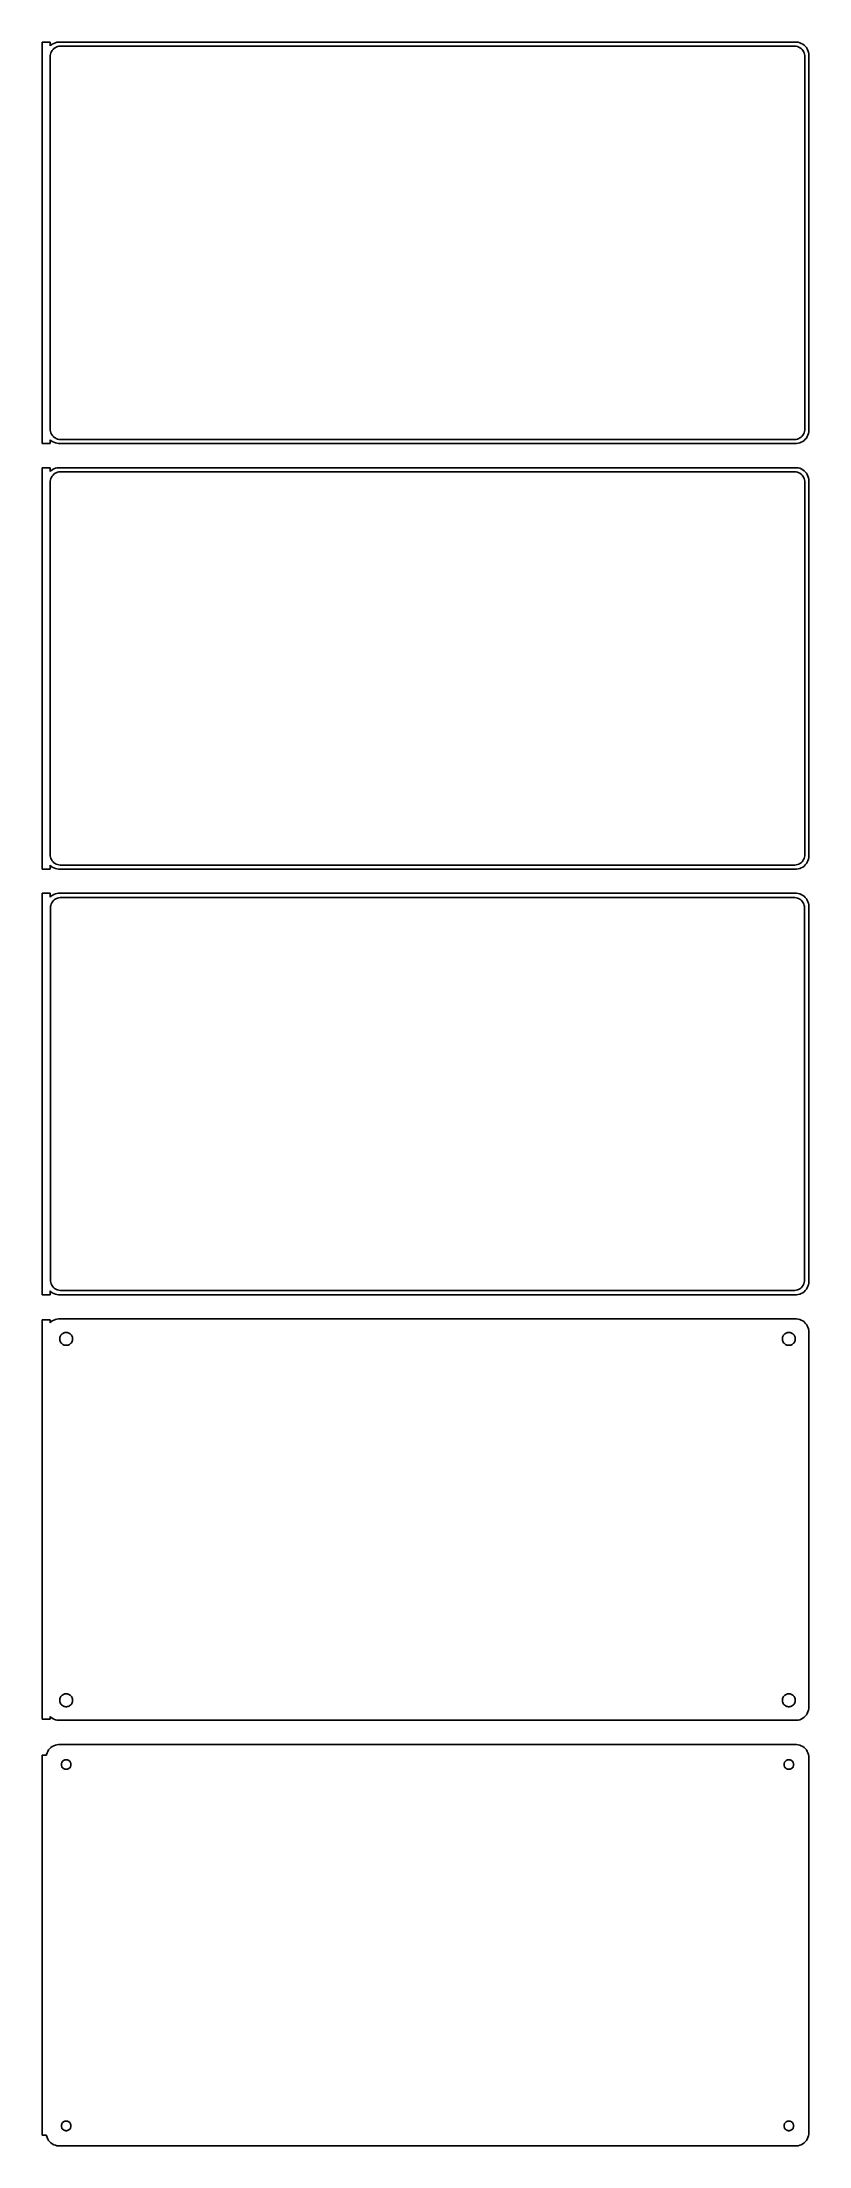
# Model space of a CAD drawing. Header units: metres. Extents: x -144 to 142, y 561 to 1347.
import ezdxf

# ---------------------------------------------------------------- set-up
doc = ezdxf.new("R2010")
doc.units = ezdxf.units.M

msp = doc.modelspace()

# ---------------------------------------------------------------- linework, layer by layer
for p, q in [((-141, 1346.99), (-144, 1346.99)), ((-144, 1346.99), (-144, 1197.01)), ((-141, 1345.56), (-141, 1346.99)), ((-140.687, 1345.85), (-141, 1345.56)), ((-140.179, 1346.22), (-140.687, 1345.85)), ((-140.236, 1343.85), (-139.916, 1344.24)), ((-139.629, 1346.52), (-140.179, 1346.22)), ((-139.916, 1344.24), (-139.55, 1344.58)), ((-139.045, 1346.76), (-139.629, 1346.52)), ((-139.55, 1344.58), (-139.143, 1344.88)), ((-139.143, 1344.88), (-138.703, 1345.12)), ((-138.437, 1346.91), (-139.045, 1346.76)), ((-138.703, 1345.12), (-138.236, 1345.3)), ((-137.814, 1346.99), (-138.437, 1346.91)), ((-138.236, 1345.3), (-137.75, 1345.43)), ((137.814, 1346.99), (-137.814, 1346.99)), ((-137.75, 1345.43), (-137.251, 1345.49)), ((-137.251, 1345.49), (137.251, 1345.49)), ((137.251, 1345.49), (137.75, 1345.43)), ((137.75, 1345.43), (138.236, 1345.3)), ((138.437, 1346.91), (137.814, 1346.99)), ((138.236, 1345.3), (138.703, 1345.12)), ((139.045, 1346.76), (138.437, 1346.91)), ((138.703, 1345.12), (139.143, 1344.88)), ((139.629, 1346.52), (139.045, 1346.76)), ((139.143, 1344.88), (139.55, 1344.58)), ((139.55, 1344.58), (139.916, 1344.24)), ((140.179, 1346.22), (139.629, 1346.52)), ((139.916, 1344.24), (140.236, 1343.85)), ((140.687, 1345.85), (140.179, 1346.22)), ((141.145, 1345.42), (140.687, 1345.85)), ((141.545, 1344.94), (141.145, 1345.42)), ((141.882, 1344.41), (141.545, 1344.94)), ((142.149, 1343.84), (141.882, 1344.41)), ((-141, 1341.5), (-140.968, 1342)), ((-141, 1202.5), (-141, 1341.5)), ((-140.968, 1342), (-140.874, 1342.49)), ((-140.874, 1342.49), (-140.719, 1342.97)), ((-140.719, 1342.97), (-140.505, 1343.43)), ((-140.505, 1343.43), (-140.236, 1343.85)), ((140.236, 1343.85), (140.505, 1343.43)), ((140.505, 1343.43), (140.719, 1342.97)), ((140.719, 1342.97), (140.874, 1342.49)), ((140.874, 1342.49), (140.968, 1342)), ((140.968, 1342), (141, 1341.5)), ((141, 1341.5), (141, 1202.5)), ((142.343, 1343.24), (142.149, 1343.84)), ((142.461, 1342.63), (142.343, 1343.24)), ((142.5, 1342), (142.461, 1342.63)), ((142.5, 1202), (142.5, 1342)), ((-144, 1197.01), (-141, 1197.01)), ((-140.968, 1202), (-141, 1202.5)), ((-141, 1198.44), (-140.687, 1198.15)), ((-141, 1197.01), (-141, 1198.44)), ((-140.874, 1201.51), (-140.968, 1202)), ((-140.719, 1201.03), (-140.874, 1201.51)), ((-140.505, 1200.57), (-140.719, 1201.03)), ((-140.687, 1198.15), (-140.179, 1197.78)), ((-140.236, 1200.15), (-140.505, 1200.57)), ((-139.916, 1199.76), (-140.236, 1200.15)), ((-140.179, 1197.78), (-139.629, 1197.48)), ((-139.55, 1199.42), (-139.916, 1199.76)), ((-139.629, 1197.48), (-139.045, 1197.24)), ((-139.143, 1199.12), (-139.55, 1199.42)), ((-138.703, 1198.88), (-139.143, 1199.12)), ((-139.045, 1197.24), (-138.437, 1197.09)), ((-138.236, 1198.7), (-138.703, 1198.88)), ((-138.437, 1197.09), (-137.814, 1197.01)), ((-137.75, 1198.57), (-138.236, 1198.7)), ((-137.814, 1197.01), (137.814, 1197.01)), ((-137.251, 1198.51), (-137.75, 1198.57)), ((137.251, 1198.51), (-137.251, 1198.51)), ((137.75, 1198.57), (137.251, 1198.51)), ((138.236, 1198.7), (137.75, 1198.57)), ((137.814, 1197.01), (138.437, 1197.09)), ((138.703, 1198.88), (138.236, 1198.7)), ((138.437, 1197.09), (139.045, 1197.24)), ((139.143, 1199.12), (138.703, 1198.88)), ((139.045, 1197.24), (139.629, 1197.48)), ((139.55, 1199.42), (139.143, 1199.12)), ((139.916, 1199.76), (139.55, 1199.42)), ((139.629, 1197.48), (140.179, 1197.78)), ((140.236, 1200.15), (139.916, 1199.76)), ((140.179, 1197.78), (140.687, 1198.15)), ((140.505, 1200.57), (140.236, 1200.15)), ((140.719, 1201.03), (140.505, 1200.57)), ((140.687, 1198.15), (141.145, 1198.58)), ((140.874, 1201.51), (140.719, 1201.03)), ((140.968, 1202), (140.874, 1201.51)), ((141, 1202.5), (140.968, 1202)), ((141.145, 1198.58), (141.545, 1199.06)), ((141.545, 1199.06), (141.882, 1199.59)), ((141.882, 1199.59), (142.149, 1200.16)), ((142.149, 1200.16), (142.343, 1200.76)), ((142.343, 1200.76), (142.461, 1201.37)), ((142.461, 1201.37), (142.5, 1202)), ((-141, 1187.99), (-144, 1187.99)), ((-144, 1187.99), (-144, 1038.01)), ((-141, 1186.56), (-141, 1187.99)), ((-140.687, 1186.85), (-141, 1186.56)), ((-140.179, 1187.22), (-140.687, 1186.85)), ((-139.629, 1187.52), (-140.179, 1187.22)), ((-139.045, 1187.76), (-139.629, 1187.52)), ((-138.437, 1187.91), (-139.045, 1187.76)), ((-137.814, 1187.99), (-138.437, 1187.91)), ((137.814, 1187.99), (-137.814, 1187.99)), ((138.437, 1187.91), (137.814, 1187.99)), ((139.045, 1187.76), (138.437, 1187.91)), ((139.629, 1187.52), (139.045, 1187.76)), ((140.179, 1187.22), (139.629, 1187.52)), ((140.687, 1186.85), (140.179, 1187.22)), ((141.145, 1186.42), (140.687, 1186.85)), ((-141, 1182.5), (-140.968, 1183)), ((-141, 1043.5), (-141, 1182.5)), ((-140.968, 1183), (-140.874, 1183.49)), ((-140.874, 1183.49), (-140.719, 1183.97)), ((-140.719, 1183.97), (-140.505, 1184.43)), ((-140.505, 1184.43), (-140.236, 1184.85)), ((-140.236, 1184.85), (-139.916, 1185.24)), ((-139.916, 1185.24), (-139.55, 1185.58)), ((-139.55, 1185.58), (-139.143, 1185.88)), ((-139.143, 1185.88), (-138.703, 1186.12)), ((-138.703, 1186.12), (-138.236, 1186.3)), ((-138.236, 1186.3), (-137.75, 1186.43)), ((-137.75, 1186.43), (-137.251, 1186.49)), ((-137.251, 1186.49), (137.251, 1186.49)), ((137.251, 1186.49), (137.75, 1186.43)), ((137.75, 1186.43), (138.236, 1186.3)), ((138.236, 1186.3), (138.703, 1186.12)), ((138.703, 1186.12), (139.143, 1185.88)), ((139.143, 1185.88), (139.55, 1185.58)), ((139.55, 1185.58), (139.916, 1185.24)), ((139.916, 1185.24), (140.236, 1184.85)), ((140.236, 1184.85), (140.505, 1184.43)), ((140.505, 1184.43), (140.719, 1183.97)), ((140.719, 1183.97), (140.874, 1183.49)), ((140.874, 1183.49), (140.968, 1183)), ((140.968, 1183), (141, 1182.5)), ((141, 1182.5), (141, 1043.5)), ((141.545, 1185.94), (141.145, 1186.42)), ((141.882, 1185.41), (141.545, 1185.94)), ((142.149, 1184.84), (141.882, 1185.41)), ((142.343, 1184.24), (142.149, 1184.84)), ((142.461, 1183.63), (142.343, 1184.24)), ((142.5, 1183), (142.461, 1183.63)), ((142.5, 1043), (142.5, 1183)), ((-144, 1038.01), (-141, 1038.01)), ((-140.968, 1043), (-141, 1043.5)), ((-141, 1039.44), (-140.687, 1039.15)), ((-141, 1038.01), (-141, 1039.44)), ((-140.874, 1042.51), (-140.968, 1043)), ((-140.719, 1042.03), (-140.874, 1042.51)), ((-140.505, 1041.57), (-140.719, 1042.03)), ((-140.687, 1039.15), (-140.179, 1038.78)), ((-140.236, 1041.15), (-140.505, 1041.57)), ((-139.916, 1040.76), (-140.236, 1041.15)), ((-140.179, 1038.78), (-139.629, 1038.48)), ((-139.55, 1040.42), (-139.916, 1040.76)), ((-139.629, 1038.48), (-139.045, 1038.24)), ((-139.143, 1040.12), (-139.55, 1040.42)), ((-138.703, 1039.88), (-139.143, 1040.12)), ((-139.045, 1038.24), (-138.437, 1038.09)), ((-138.236, 1039.7), (-138.703, 1039.88)), ((-138.437, 1038.09), (-137.814, 1038.01)), ((-137.75, 1039.57), (-138.236, 1039.7)), ((-137.814, 1038.01), (137.814, 1038.01)), ((-137.251, 1039.51), (-137.75, 1039.57)), ((137.251, 1039.51), (-137.251, 1039.51)), ((137.75, 1039.57), (137.251, 1039.51)), ((138.236, 1039.7), (137.75, 1039.57)), ((137.814, 1038.01), (138.437, 1038.09)), ((138.703, 1039.88), (138.236, 1039.7)), ((138.437, 1038.09), (139.045, 1038.24)), ((139.143, 1040.12), (138.703, 1039.88)), ((139.045, 1038.24), (139.629, 1038.48)), ((139.55, 1040.42), (139.143, 1040.12)), ((139.916, 1040.76), (139.55, 1040.42)), ((139.629, 1038.48), (140.179, 1038.78)), ((140.236, 1041.15), (139.916, 1040.76)), ((140.179, 1038.78), (140.687, 1039.15)), ((140.505, 1041.57), (140.236, 1041.15)), ((140.719, 1042.03), (140.505, 1041.57)), ((140.687, 1039.15), (141.145, 1039.58)), ((140.874, 1042.51), (140.719, 1042.03)), ((140.968, 1043), (140.874, 1042.51)), ((141, 1043.5), (140.968, 1043)), ((141.145, 1039.58), (141.545, 1040.06)), ((141.545, 1040.06), (141.882, 1040.59)), ((141.882, 1040.59), (142.149, 1041.16)), ((142.149, 1041.16), (142.343, 1041.76)), ((142.343, 1041.76), (142.461, 1042.37)), ((142.461, 1042.37), (142.5, 1043)), ((-141, 1028.99), (-144, 1028.99)), ((-144, 1028.99), (-144, 879.01)), ((-141, 1027.56), (-141, 1028.99)), ((-140.687, 1027.85), (-141, 1027.56)), ((-140.873, 1023.5), (-140.842, 1023.99)), ((-140.873, 884.5), (-140.873, 1023.5)), ((-140.842, 1023.99), (-140.751, 1024.46)), ((-140.751, 1024.46), (-140.601, 1024.93)), ((-140.179, 1028.22), (-140.687, 1027.85)), ((-140.601, 1024.93), (-140.394, 1025.37)), ((-140.394, 1025.37), (-140.133, 1025.78)), ((-139.629, 1028.52), (-140.179, 1028.22)), ((-140.133, 1025.78), (-139.823, 1026.15)), ((-139.823, 1026.15), (-139.469, 1026.48)), ((-139.045, 1028.76), (-139.629, 1028.52)), ((-139.469, 1026.48), (-139.075, 1026.77)), ((-139.075, 1026.77), (-138.649, 1027)), ((-138.437, 1028.91), (-139.045, 1028.76)), ((-138.649, 1027), (-138.197, 1027.18)), ((-137.814, 1028.99), (-138.437, 1028.91)), ((-138.197, 1027.18), (-137.726, 1027.3)), ((137.814, 1028.99), (-137.814, 1028.99)), ((-137.726, 1027.3), (-137.243, 1027.36)), ((-137.243, 1027.36), (137.243, 1027.36)), ((137.243, 1027.36), (137.726, 1027.3)), ((137.726, 1027.3), (138.197, 1027.18)), ((138.437, 1028.91), (137.814, 1028.99)), ((138.197, 1027.18), (138.649, 1027)), ((139.045, 1028.76), (138.437, 1028.91)), ((138.649, 1027), (139.075, 1026.77)), ((139.629, 1028.52), (139.045, 1028.76)), ((139.075, 1026.77), (139.469, 1026.48)), ((139.469, 1026.48), (139.823, 1026.15)), ((140.179, 1028.22), (139.629, 1028.52)), ((139.823, 1026.15), (140.133, 1025.78)), ((140.133, 1025.78), (140.394, 1025.37)), ((140.687, 1027.85), (140.179, 1028.22)), ((140.394, 1025.37), (140.601, 1024.93)), ((140.601, 1024.93), (140.751, 1024.46)), ((141.145, 1027.42), (140.687, 1027.85)), ((140.751, 1024.46), (140.842, 1023.99)), ((140.842, 1023.99), (140.873, 1023.5)), ((140.873, 1023.5), (140.873, 884.5)), ((141.545, 1026.94), (141.145, 1027.42)), ((141.882, 1026.41), (141.545, 1026.94)), ((142.149, 1025.84), (141.882, 1026.41)), ((142.343, 1025.24), (142.149, 1025.84)), ((142.461, 1024.63), (142.343, 1025.24)), ((142.5, 1024), (142.461, 1024.63)), ((142.5, 884), (142.5, 1024)), ((-141, 880.441), (-140.687, 880.147)), ((-141, 879.01), (-141, 880.441)), ((-140.842, 884.015), (-140.873, 884.5)), ((-140.751, 883.537), (-140.842, 884.015)), ((-140.601, 883.074), (-140.751, 883.537)), ((-140.394, 882.634), (-140.601, 883.074)), ((-140.133, 882.224), (-140.394, 882.634)), ((-139.823, 881.849), (-140.133, 882.224)), ((-139.469, 881.516), (-139.823, 881.849)), ((-139.075, 881.23), (-139.469, 881.516)), ((-138.649, 880.996), (-139.075, 881.23)), ((-138.197, 880.817), (-138.649, 880.996)), ((-137.726, 880.696), (-138.197, 880.817)), ((-137.243, 880.635), (-137.726, 880.696)), ((137.243, 880.635), (-137.243, 880.635)), ((137.726, 880.696), (137.243, 880.635)), ((138.197, 880.817), (137.726, 880.696)), ((138.649, 880.996), (138.197, 880.817)), ((139.075, 881.23), (138.649, 880.996)), ((139.469, 881.516), (139.075, 881.23)), ((139.823, 881.849), (139.469, 881.516)), ((140.133, 882.224), (139.823, 881.849)), ((140.394, 882.634), (140.133, 882.224)), ((140.601, 883.074), (140.394, 882.634)), ((140.751, 883.537), (140.601, 883.074)), ((140.687, 880.147), (141.145, 880.577)), ((140.842, 884.015), (140.751, 883.537)), ((140.873, 884.5), (140.842, 884.015)), ((141.145, 880.577), (141.545, 881.061)), ((141.545, 881.061), (141.882, 881.591)), ((141.882, 881.591), (142.149, 882.159)), ((142.149, 882.159), (142.343, 882.757)), ((142.343, 882.757), (142.461, 883.373)), ((142.461, 883.373), (142.5, 884)), ((-144, 879.01), (-141, 879.01)), ((-140.687, 880.147), (-140.179, 879.778)), ((-140.179, 879.778), (-139.629, 879.476)), ((-139.629, 879.476), (-139.045, 879.245)), ((-139.045, 879.245), (-138.437, 879.089)), ((-138.437, 879.089), (-137.814, 879.01)), ((-137.814, 879.01), (137.814, 879.01)), ((137.814, 879.01), (138.437, 879.089)), ((138.437, 879.089), (139.045, 879.245)), ((139.045, 879.245), (139.629, 879.476)), ((139.629, 879.476), (140.179, 879.778)), ((140.179, 879.778), (140.687, 880.147)), ((-141, 869.615), (-144, 869.615)), ((-144, 869.615), (-144, 720.385)), ((-141, 868.559), (-141, 869.615)), ((-140.687, 868.853), (-141, 868.559)), ((-140.179, 869.222), (-140.687, 868.853)), ((-139.629, 869.524), (-140.179, 869.222)), ((-139.045, 869.755), (-139.629, 869.524)), ((-138.437, 869.911), (-139.045, 869.755)), ((-137.814, 869.99), (-138.437, 869.911)), ((137.814, 869.99), (-137.814, 869.99)), ((-136.286, 864.526), (-136.022, 864.672)), ((-136.022, 864.672), (-135.742, 864.783)), ((-135.742, 864.783), (-135.45, 864.857)), ((-135.45, 864.857), (-135.151, 864.895)), ((-135.151, 864.895), (-134.849, 864.895)), ((-134.849, 864.895), (-134.55, 864.857)), ((-134.55, 864.857), (-134.258, 864.783)), ((-134.258, 864.783), (-133.978, 864.672)), ((-133.978, 864.672), (-133.714, 864.526)), ((133.714, 864.526), (133.978, 864.672)), ((133.978, 864.672), (134.258, 864.783)), ((134.258, 864.783), (134.55, 864.857)), ((134.55, 864.857), (134.849, 864.895)), ((134.849, 864.895), (135.151, 864.895)), ((135.151, 864.895), (135.45, 864.857)), ((135.45, 864.857), (135.742, 864.783)), ((135.742, 864.783), (136.022, 864.672)), ((136.022, 864.672), (136.286, 864.526)), ((138.437, 869.911), (137.814, 869.99)), ((139.045, 869.755), (138.437, 869.911)), ((139.629, 869.524), (139.045, 869.755)), ((140.179, 869.222), (139.629, 869.524)), ((140.687, 868.853), (140.179, 869.222)), ((141.145, 868.423), (140.687, 868.853)), ((141.545, 867.939), (141.145, 868.423)), ((141.882, 867.409), (141.545, 867.939)), ((142.149, 866.841), (141.882, 867.409)), ((142.343, 866.243), (142.149, 866.841)), ((142.461, 865.627), (142.343, 866.243)), ((142.5, 865), (142.461, 865.627)), ((142.5, 725), (142.5, 865)), ((-137.4, 862.5), (-137.381, 862.801)), ((-137.381, 862.199), (-137.4, 862.5)), ((-137.381, 862.801), (-137.325, 863.097)), ((-137.325, 861.903), (-137.381, 862.199)), ((-137.325, 863.097), (-137.231, 863.383)), ((-137.231, 861.617), (-137.325, 861.903)), ((-137.231, 863.383), (-137.103, 863.656)), ((-137.103, 861.344), (-137.231, 861.617)), ((-137.103, 863.656), (-136.942, 863.911)), ((-136.942, 861.089), (-137.103, 861.344)), ((-136.942, 863.911), (-136.75, 864.143)), ((-136.75, 860.857), (-136.942, 861.089)), ((-136.75, 864.143), (-136.53, 864.349)), ((-136.53, 860.651), (-136.75, 860.857)), ((-136.53, 864.349), (-136.286, 864.526)), ((-136.286, 860.474), (-136.53, 860.651)), ((-136.022, 860.328), (-136.286, 860.474)), ((-135.742, 860.217), (-136.022, 860.328)), ((-135.45, 860.143), (-135.742, 860.217)), ((-135.151, 860.105), (-135.45, 860.143)), ((-134.849, 860.105), (-135.151, 860.105)), ((-134.55, 860.143), (-134.849, 860.105)), ((-134.258, 860.217), (-134.55, 860.143)), ((-133.978, 860.328), (-134.258, 860.217)), ((-133.714, 860.474), (-133.978, 860.328)), ((-133.714, 864.526), (-133.47, 864.349)), ((-133.47, 860.651), (-133.714, 860.474)), ((-133.47, 864.349), (-133.25, 864.143)), ((-133.25, 860.857), (-133.47, 860.651)), ((-133.25, 864.143), (-133.058, 863.911)), ((-133.058, 861.089), (-133.25, 860.857)), ((-133.058, 863.911), (-132.897, 863.656)), ((-132.897, 861.344), (-133.058, 861.089)), ((-132.897, 863.656), (-132.769, 863.383)), ((-132.769, 861.617), (-132.897, 861.344)), ((-132.769, 863.383), (-132.675, 863.097)), ((-132.675, 861.903), (-132.769, 861.617)), ((-132.675, 863.097), (-132.619, 862.801)), ((-132.619, 862.199), (-132.675, 861.903)), ((-132.619, 862.801), (-132.6, 862.5)), ((-132.6, 862.5), (-132.619, 862.199)), ((132.6, 862.5), (132.619, 862.801)), ((132.619, 862.199), (132.6, 862.5)), ((132.619, 862.801), (132.675, 863.097)), ((132.675, 861.903), (132.619, 862.199)), ((132.675, 863.097), (132.769, 863.383)), ((132.769, 861.617), (132.675, 861.903)), ((132.769, 863.383), (132.897, 863.656)), ((132.897, 861.344), (132.769, 861.617)), ((132.897, 863.656), (133.058, 863.911)), ((133.058, 861.089), (132.897, 861.344)), ((133.058, 863.911), (133.25, 864.143)), ((133.25, 860.857), (133.058, 861.089)), ((133.25, 864.143), (133.47, 864.349)), ((133.47, 860.651), (133.25, 860.857)), ((133.47, 864.349), (133.714, 864.526)), ((133.714, 860.474), (133.47, 860.651)), ((133.978, 860.328), (133.714, 860.474)), ((134.258, 860.217), (133.978, 860.328)), ((134.55, 860.143), (134.258, 860.217)), ((134.849, 860.105), (134.55, 860.143)), ((135.151, 860.105), (134.849, 860.105)), ((135.45, 860.143), (135.151, 860.105)), ((135.742, 860.217), (135.45, 860.143)), ((136.022, 860.328), (135.742, 860.217)), ((136.286, 860.474), (136.022, 860.328)), ((136.286, 864.526), (136.53, 864.349)), ((136.53, 860.651), (136.286, 860.474)), ((136.53, 864.349), (136.75, 864.143)), ((136.75, 860.857), (136.53, 860.651)), ((136.75, 864.143), (136.942, 863.911)), ((136.942, 861.089), (136.75, 860.857)), ((136.942, 863.911), (137.103, 863.656)), ((137.103, 861.344), (136.942, 861.089)), ((137.103, 863.656), (137.231, 863.383)), ((137.231, 861.617), (137.103, 861.344)), ((137.231, 863.383), (137.325, 863.097)), ((137.325, 861.903), (137.231, 861.617)), ((137.325, 863.097), (137.381, 862.801)), ((137.381, 862.199), (137.325, 861.903)), ((137.381, 862.801), (137.4, 862.5)), ((137.4, 862.5), (137.381, 862.199)), ((-137.4, 727.5), (-137.381, 727.801)), ((-137.381, 727.199), (-137.4, 727.5)), ((-137.381, 727.801), (-137.325, 728.097)), ((-137.325, 726.903), (-137.381, 727.199)), ((-137.325, 728.097), (-137.231, 728.383)), ((-137.231, 726.617), (-137.325, 726.903)), ((-137.231, 728.383), (-137.103, 728.656)), ((-137.103, 726.344), (-137.231, 726.617)), ((-137.103, 728.656), (-136.942, 728.911)), ((-136.942, 726.089), (-137.103, 726.344)), ((-136.942, 728.911), (-136.75, 729.143)), ((-136.75, 725.857), (-136.942, 726.089)), ((-136.75, 729.143), (-136.53, 729.349)), ((-136.53, 725.651), (-136.75, 725.857)), ((-136.53, 729.349), (-136.286, 729.526)), ((-136.286, 725.474), (-136.53, 725.651)), ((-136.286, 729.526), (-136.022, 729.672)), ((-136.022, 725.328), (-136.286, 725.474)), ((-136.022, 729.672), (-135.742, 729.783)), ((-135.742, 725.217), (-136.022, 725.328)), ((-135.742, 729.783), (-135.45, 729.857)), ((-135.45, 725.143), (-135.742, 725.217)), ((-135.45, 729.857), (-135.151, 729.895)), ((-135.151, 725.105), (-135.45, 725.143)), ((-135.151, 729.895), (-134.849, 729.895)), ((-134.849, 725.105), (-135.151, 725.105)), ((-134.849, 729.895), (-134.55, 729.857)), ((-134.55, 725.143), (-134.849, 725.105)), ((-134.55, 729.857), (-134.258, 729.783)), ((-134.258, 725.217), (-134.55, 725.143)), ((-134.258, 729.783), (-133.978, 729.672)), ((-133.978, 725.328), (-134.258, 725.217)), ((-133.978, 729.672), (-133.714, 729.526)), ((-133.714, 725.474), (-133.978, 725.328)), ((-133.714, 729.526), (-133.47, 729.349)), ((-133.47, 725.651), (-133.714, 725.474)), ((-133.47, 729.349), (-133.25, 729.143)), ((-133.25, 725.857), (-133.47, 725.651)), ((-133.25, 729.143), (-133.058, 728.911)), ((-133.058, 726.089), (-133.25, 725.857)), ((-133.058, 728.911), (-132.897, 728.656)), ((-132.897, 726.344), (-133.058, 726.089)), ((-132.897, 728.656), (-132.769, 728.383)), ((-132.769, 726.617), (-132.897, 726.344)), ((-132.769, 728.383), (-132.675, 728.097)), ((-132.675, 726.903), (-132.769, 726.617)), ((-132.675, 728.097), (-132.619, 727.801)), ((-132.619, 727.199), (-132.675, 726.903)), ((-132.619, 727.801), (-132.6, 727.5)), ((-132.6, 727.5), (-132.619, 727.199)), ((132.6, 727.5), (132.619, 727.801)), ((132.619, 727.199), (132.6, 727.5)), ((132.619, 727.801), (132.675, 728.097)), ((132.675, 726.903), (132.619, 727.199)), ((132.675, 728.097), (132.769, 728.383)), ((132.769, 726.617), (132.675, 726.903)), ((132.769, 728.383), (132.897, 728.656)), ((132.897, 726.344), (132.769, 726.617)), ((132.897, 728.656), (133.058, 728.911)), ((133.058, 726.089), (132.897, 726.344)), ((133.058, 728.911), (133.25, 729.143)), ((133.25, 725.857), (133.058, 726.089)), ((133.25, 729.143), (133.47, 729.349)), ((133.47, 725.651), (133.25, 725.857)), ((133.47, 729.349), (133.714, 729.526)), ((133.714, 725.474), (133.47, 725.651)), ((133.714, 729.526), (133.978, 729.672)), ((133.978, 725.328), (133.714, 725.474)), ((133.978, 729.672), (134.258, 729.783)), ((134.258, 725.217), (133.978, 725.328)), ((134.258, 729.783), (134.55, 729.857)), ((134.55, 725.143), (134.258, 725.217)), ((134.55, 729.857), (134.849, 729.895)), ((134.849, 725.105), (134.55, 725.143)), ((134.849, 729.895), (135.151, 729.895)), ((135.151, 725.105), (134.849, 725.105)), ((135.151, 729.895), (135.45, 729.857)), ((135.45, 725.143), (135.151, 725.105)), ((135.45, 729.857), (135.742, 729.783)), ((135.742, 725.217), (135.45, 725.143)), ((135.742, 729.783), (136.022, 729.672)), ((136.022, 725.328), (135.742, 725.217)), ((136.022, 729.672), (136.286, 729.526)), ((136.286, 725.474), (136.022, 725.328)), ((136.286, 729.526), (136.53, 729.349)), ((136.53, 725.651), (136.286, 725.474)), ((136.53, 729.349), (136.75, 729.143)), ((136.75, 725.857), (136.53, 725.651)), ((136.75, 729.143), (136.942, 728.911)), ((136.942, 726.089), (136.75, 725.857)), ((136.942, 728.911), (137.103, 728.656)), ((137.103, 726.344), (136.942, 726.089)), ((137.103, 728.656), (137.231, 728.383)), ((137.231, 726.617), (137.103, 726.344)), ((137.231, 728.383), (137.325, 728.097)), ((137.325, 726.903), (137.231, 726.617)), ((137.325, 728.097), (137.381, 727.801)), ((137.381, 727.199), (137.325, 726.903)), ((137.381, 727.801), (137.4, 727.5)), ((137.4, 727.5), (137.381, 727.199)), ((141.882, 722.591), (142.149, 723.159)), ((142.149, 723.159), (142.343, 723.757)), ((142.343, 723.757), (142.461, 724.373)), ((142.461, 724.373), (142.5, 725)), ((-144, 720.385), (-141, 720.385)), ((-141, 720.385), (-141, 721.441)), ((-141, 721.441), (-140.687, 721.147)), ((-140.687, 721.147), (-140.179, 720.778)), ((-140.179, 720.778), (-139.629, 720.476)), ((-139.629, 720.476), (-139.045, 720.245)), ((-139.045, 720.245), (-138.437, 720.089)), ((-138.437, 720.089), (-137.814, 720.01)), ((-137.814, 720.01), (137.814, 720.01)), ((137.814, 720.01), (138.437, 720.089)), ((138.437, 720.089), (139.045, 720.245)), ((139.045, 720.245), (139.629, 720.476)), ((139.629, 720.476), (140.179, 720.778)), ((140.179, 720.778), (140.687, 721.147)), ((140.687, 721.147), (141.145, 721.577)), ((141.145, 721.577), (141.545, 722.061)), ((141.545, 722.061), (141.882, 722.591)), ((-142.149, 707.841), (-142.343, 707.243)), ((-141.882, 708.409), (-142.149, 707.841)), ((-141.545, 708.939), (-141.882, 708.409)), ((-141.145, 709.423), (-141.545, 708.939)), ((-140.687, 709.853), (-141.145, 709.423)), ((-140.179, 710.222), (-140.687, 709.853)), ((-139.629, 710.524), (-140.179, 710.222)), ((-139.045, 710.755), (-139.629, 710.524)), ((-138.437, 710.911), (-139.045, 710.755)), ((-137.814, 710.99), (-138.437, 710.911)), ((137.814, 710.99), (-137.814, 710.99)), ((138.437, 710.911), (137.814, 710.99)), ((139.045, 710.755), (138.437, 710.911)), ((139.629, 710.524), (139.045, 710.755)), ((140.179, 710.222), (139.629, 710.524)), ((140.687, 709.853), (140.179, 710.222)), ((141.145, 709.423), (140.687, 709.853)), ((141.545, 708.939), (141.145, 709.423)), ((141.882, 708.409), (141.545, 708.939)), ((142.149, 707.841), (141.882, 708.409)), ((142.343, 707.243), (142.149, 707.841)), ((-142.4, 706.944), (-144, 706.944)), ((-144, 706.944), (-144, 565.056)), ((-142.343, 707.243), (-142.4, 706.944)), ((-136.8, 703.5), (-136.786, 703.726)), ((-136.786, 703.274), (-136.8, 703.5)), ((-136.786, 703.726), (-136.743, 703.948)), ((-136.743, 703.052), (-136.786, 703.274)), ((-136.743, 703.948), (-136.674, 704.163)), ((-136.674, 702.837), (-136.743, 703.052)), ((-136.674, 704.163), (-136.577, 704.367)), ((-136.577, 702.633), (-136.674, 702.837)), ((-136.577, 704.367), (-136.456, 704.558)), ((-136.456, 702.442), (-136.577, 702.633)), ((-136.456, 704.558), (-136.312, 704.732)), ((-136.312, 702.268), (-136.456, 702.442)), ((-136.312, 704.732), (-136.147, 704.887)), ((-136.147, 702.113), (-136.312, 702.268)), ((-136.147, 704.887), (-135.964, 705.02)), ((-135.964, 701.98), (-136.147, 702.113)), ((-135.964, 705.02), (-135.766, 705.129)), ((-135.766, 701.871), (-135.964, 701.98)), ((-135.766, 705.129), (-135.556, 705.212)), ((-135.556, 701.788), (-135.766, 701.871)), ((-135.556, 705.212), (-135.337, 705.268)), ((-135.337, 701.732), (-135.556, 701.788)), ((-135.337, 705.268), (-135.113, 705.296)), ((-135.113, 701.704), (-135.337, 701.732)), ((-135.113, 705.296), (-134.887, 705.296)), ((-134.887, 701.704), (-135.113, 701.704)), ((-134.887, 705.296), (-134.663, 705.268)), ((-134.663, 701.732), (-134.887, 701.704)), ((-134.663, 705.268), (-134.444, 705.212)), ((-134.444, 701.788), (-134.663, 701.732)), ((-134.444, 705.212), (-134.234, 705.129)), ((-134.234, 701.871), (-134.444, 701.788)), ((-134.234, 705.129), (-134.036, 705.02)), ((-134.036, 701.98), (-134.234, 701.871)), ((-134.036, 705.02), (-133.853, 704.887)), ((-133.853, 702.113), (-134.036, 701.98)), ((-133.853, 704.887), (-133.688, 704.732)), ((-133.688, 702.268), (-133.853, 702.113)), ((-133.688, 704.732), (-133.544, 704.558)), ((-133.544, 702.442), (-133.688, 702.268)), ((-133.544, 704.558), (-133.423, 704.367)), ((-133.423, 702.633), (-133.544, 702.442)), ((-133.423, 704.367), (-133.326, 704.163)), ((-133.326, 702.837), (-133.423, 702.633)), ((-133.326, 704.163), (-133.257, 703.948)), ((-133.257, 703.052), (-133.326, 702.837)), ((-133.257, 703.948), (-133.214, 703.726)), ((-133.214, 703.274), (-133.257, 703.052)), ((-133.214, 703.726), (-133.2, 703.5)), ((-133.2, 703.5), (-133.214, 703.274)), ((133.2, 703.5), (133.214, 703.726)), ((133.214, 703.274), (133.2, 703.5)), ((133.214, 703.726), (133.257, 703.948)), ((133.257, 703.052), (133.214, 703.274)), ((133.257, 703.948), (133.326, 704.163)), ((133.326, 702.837), (133.257, 703.052)), ((133.326, 704.163), (133.423, 704.367)), ((133.423, 702.633), (133.326, 702.837)), ((133.423, 704.367), (133.544, 704.558)), ((133.544, 702.442), (133.423, 702.633)), ((133.544, 704.558), (133.688, 704.732)), ((133.688, 702.268), (133.544, 702.442)), ((133.688, 704.732), (133.853, 704.887)), ((133.853, 702.113), (133.688, 702.268)), ((133.853, 704.887), (134.036, 705.02)), ((134.036, 701.98), (133.853, 702.113)), ((134.036, 705.02), (134.234, 705.129)), ((134.234, 701.871), (134.036, 701.98)), ((134.234, 705.129), (134.444, 705.212)), ((134.444, 701.788), (134.234, 701.871)), ((134.444, 705.212), (134.663, 705.268)), ((134.663, 701.732), (134.444, 701.788)), ((134.663, 705.268), (134.887, 705.296)), ((134.887, 701.704), (134.663, 701.732)), ((134.887, 705.296), (135.113, 705.296)), ((135.113, 701.704), (134.887, 701.704)), ((135.113, 705.296), (135.337, 705.268)), ((135.337, 701.732), (135.113, 701.704)), ((135.337, 705.268), (135.556, 705.212)), ((135.556, 701.788), (135.337, 701.732)), ((135.556, 705.212), (135.766, 705.129)), ((135.766, 701.871), (135.556, 701.788)), ((135.766, 705.129), (135.964, 705.02)), ((135.964, 701.98), (135.766, 701.871)), ((135.964, 705.02), (136.147, 704.887)), ((136.147, 702.113), (135.964, 701.98)), ((136.147, 704.887), (136.312, 704.732)), ((136.312, 702.268), (136.147, 702.113)), ((136.312, 704.732), (136.456, 704.558)), ((136.456, 702.442), (136.312, 702.268)), ((136.456, 704.558), (136.577, 704.367)), ((136.577, 702.633), (136.456, 702.442)), ((136.577, 704.367), (136.674, 704.163)), ((136.674, 702.837), (136.577, 702.633)), ((136.674, 704.163), (136.743, 703.948)), ((136.743, 703.052), (136.674, 702.837)), ((136.743, 703.948), (136.786, 703.726)), ((136.786, 703.274), (136.743, 703.052)), ((136.786, 703.726), (136.8, 703.5)), ((136.8, 703.5), (136.786, 703.274)), ((142.461, 706.627), (142.343, 707.243)), ((142.5, 706), (142.461, 706.627)), ((142.5, 566), (142.5, 706)), ((-136.8, 568.5), (-136.786, 568.726)), ((-136.786, 568.274), (-136.8, 568.5)), ((-136.786, 568.726), (-136.743, 568.948)), ((-136.743, 568.052), (-136.786, 568.274)), ((-136.743, 568.948), (-136.674, 569.163)), ((-136.674, 567.837), (-136.743, 568.052)), ((-136.674, 569.163), (-136.577, 569.367)), ((-136.577, 567.633), (-136.674, 567.837)), ((-136.577, 569.367), (-136.456, 569.558)), ((-136.456, 567.442), (-136.577, 567.633)), ((-136.456, 569.558), (-136.312, 569.732)), ((-136.312, 567.268), (-136.456, 567.442)), ((-136.312, 569.732), (-136.147, 569.887)), ((-136.147, 567.113), (-136.312, 567.268)), ((-136.147, 569.887), (-135.964, 570.02)), ((-135.964, 566.98), (-136.147, 567.113)), ((-135.964, 570.02), (-135.766, 570.129)), ((-135.766, 566.871), (-135.964, 566.98)), ((-135.766, 570.129), (-135.556, 570.212)), ((-135.556, 566.788), (-135.766, 566.871)), ((-135.556, 570.212), (-135.337, 570.268)), ((-135.337, 566.732), (-135.556, 566.788)), ((-135.337, 570.268), (-135.113, 570.296)), ((-135.113, 566.704), (-135.337, 566.732)), ((-135.113, 570.296), (-134.887, 570.296)), ((-134.887, 566.704), (-135.113, 566.704)), ((-134.887, 570.296), (-134.663, 570.268)), ((-134.663, 566.732), (-134.887, 566.704)), ((-134.663, 570.268), (-134.444, 570.212)), ((-134.444, 566.788), (-134.663, 566.732)), ((-134.444, 570.212), (-134.234, 570.129)), ((-134.234, 566.871), (-134.444, 566.788)), ((-134.234, 570.129), (-134.036, 570.02)), ((-134.036, 566.98), (-134.234, 566.871)), ((-134.036, 570.02), (-133.853, 569.887)), ((-133.853, 567.113), (-134.036, 566.98)), ((-133.853, 569.887), (-133.688, 569.732)), ((-133.688, 567.268), (-133.853, 567.113)), ((-133.688, 569.732), (-133.544, 569.558)), ((-133.544, 567.442), (-133.688, 567.268)), ((-133.544, 569.558), (-133.423, 569.367)), ((-133.423, 567.633), (-133.544, 567.442)), ((-133.423, 569.367), (-133.326, 569.163)), ((-133.326, 567.837), (-133.423, 567.633)), ((-133.326, 569.163), (-133.257, 568.948)), ((-133.257, 568.052), (-133.326, 567.837)), ((-133.257, 568.948), (-133.214, 568.726)), ((-133.214, 568.274), (-133.257, 568.052)), ((-133.214, 568.726), (-133.2, 568.5)), ((-133.2, 568.5), (-133.214, 568.274)), ((133.2, 568.5), (133.214, 568.726)), ((133.214, 568.274), (133.2, 568.5)), ((133.214, 568.726), (133.257, 568.948)), ((133.257, 568.052), (133.214, 568.274)), ((133.257, 568.948), (133.326, 569.163)), ((133.326, 567.837), (133.257, 568.052)), ((133.326, 569.163), (133.423, 569.367)), ((133.423, 567.633), (133.326, 567.837)), ((133.423, 569.367), (133.544, 569.558)), ((133.544, 567.442), (133.423, 567.633)), ((133.544, 569.558), (133.688, 569.732)), ((133.688, 567.268), (133.544, 567.442)), ((133.688, 569.732), (133.853, 569.887)), ((133.853, 567.113), (133.688, 567.268)), ((133.853, 569.887), (134.036, 570.02)), ((134.036, 566.98), (133.853, 567.113)), ((134.036, 570.02), (134.234, 570.129)), ((134.234, 566.871), (134.036, 566.98)), ((134.234, 570.129), (134.444, 570.212)), ((134.444, 566.788), (134.234, 566.871)), ((134.444, 570.212), (134.663, 570.268)), ((134.663, 566.732), (134.444, 566.788)), ((134.663, 570.268), (134.887, 570.296)), ((134.887, 566.704), (134.663, 566.732)), ((134.887, 570.296), (135.113, 570.296)), ((135.113, 566.704), (134.887, 566.704)), ((135.113, 570.296), (135.337, 570.268)), ((135.337, 566.732), (135.113, 566.704)), ((135.337, 570.268), (135.556, 570.212)), ((135.556, 566.788), (135.337, 566.732)), ((135.556, 570.212), (135.766, 570.129)), ((135.766, 566.871), (135.556, 566.788)), ((135.766, 570.129), (135.964, 570.02)), ((135.964, 566.98), (135.766, 566.871)), ((135.964, 570.02), (136.147, 569.887)), ((136.147, 567.113), (135.964, 566.98)), ((136.147, 569.887), (136.312, 569.732)), ((136.312, 567.268), (136.147, 567.113)), ((136.312, 569.732), (136.456, 569.558)), ((136.456, 567.442), (136.312, 567.268)), ((136.456, 569.558), (136.577, 569.367)), ((136.577, 567.633), (136.456, 567.442)), ((136.577, 569.367), (136.674, 569.163)), ((136.674, 567.837), (136.577, 567.633)), ((136.674, 569.163), (136.743, 568.948)), ((136.743, 568.052), (136.674, 567.837)), ((136.743, 568.948), (136.786, 568.726)), ((136.786, 568.274), (136.743, 568.052)), ((136.786, 568.726), (136.8, 568.5)), ((136.8, 568.5), (136.786, 568.274)), ((142.461, 565.373), (142.5, 566)), ((-144, 565.056), (-142.4, 565.056)), ((-142.4, 565.056), (-142.343, 564.757)), ((-142.343, 564.757), (-142.149, 564.159)), ((-142.149, 564.159), (-141.882, 563.591)), ((-141.882, 563.591), (-141.545, 563.061)), ((-141.545, 563.061), (-141.145, 562.577)), ((-141.145, 562.577), (-140.687, 562.147)), ((-140.687, 562.147), (-140.179, 561.778)), ((-140.179, 561.778), (-139.629, 561.476)), ((-139.629, 561.476), (-139.045, 561.245)), ((-139.045, 561.245), (-138.437, 561.089)), ((-138.437, 561.089), (-137.814, 561.01)), ((-137.814, 561.01), (137.814, 561.01)), ((137.814, 561.01), (138.437, 561.089)), ((138.437, 561.089), (139.045, 561.245)), ((139.045, 561.245), (139.629, 561.476)), ((139.629, 561.476), (140.179, 561.778)), ((140.179, 561.778), (140.687, 562.147)), ((140.687, 562.147), (141.145, 562.577)), ((141.145, 562.577), (141.545, 563.061)), ((141.545, 563.061), (141.882, 563.591)), ((141.882, 563.591), (142.149, 564.159)), ((142.149, 564.159), (142.343, 564.757)), ((142.343, 564.757), (142.461, 565.373))]:
    msp.add_line(p, q)

doc.saveas('drawing.dxf')
